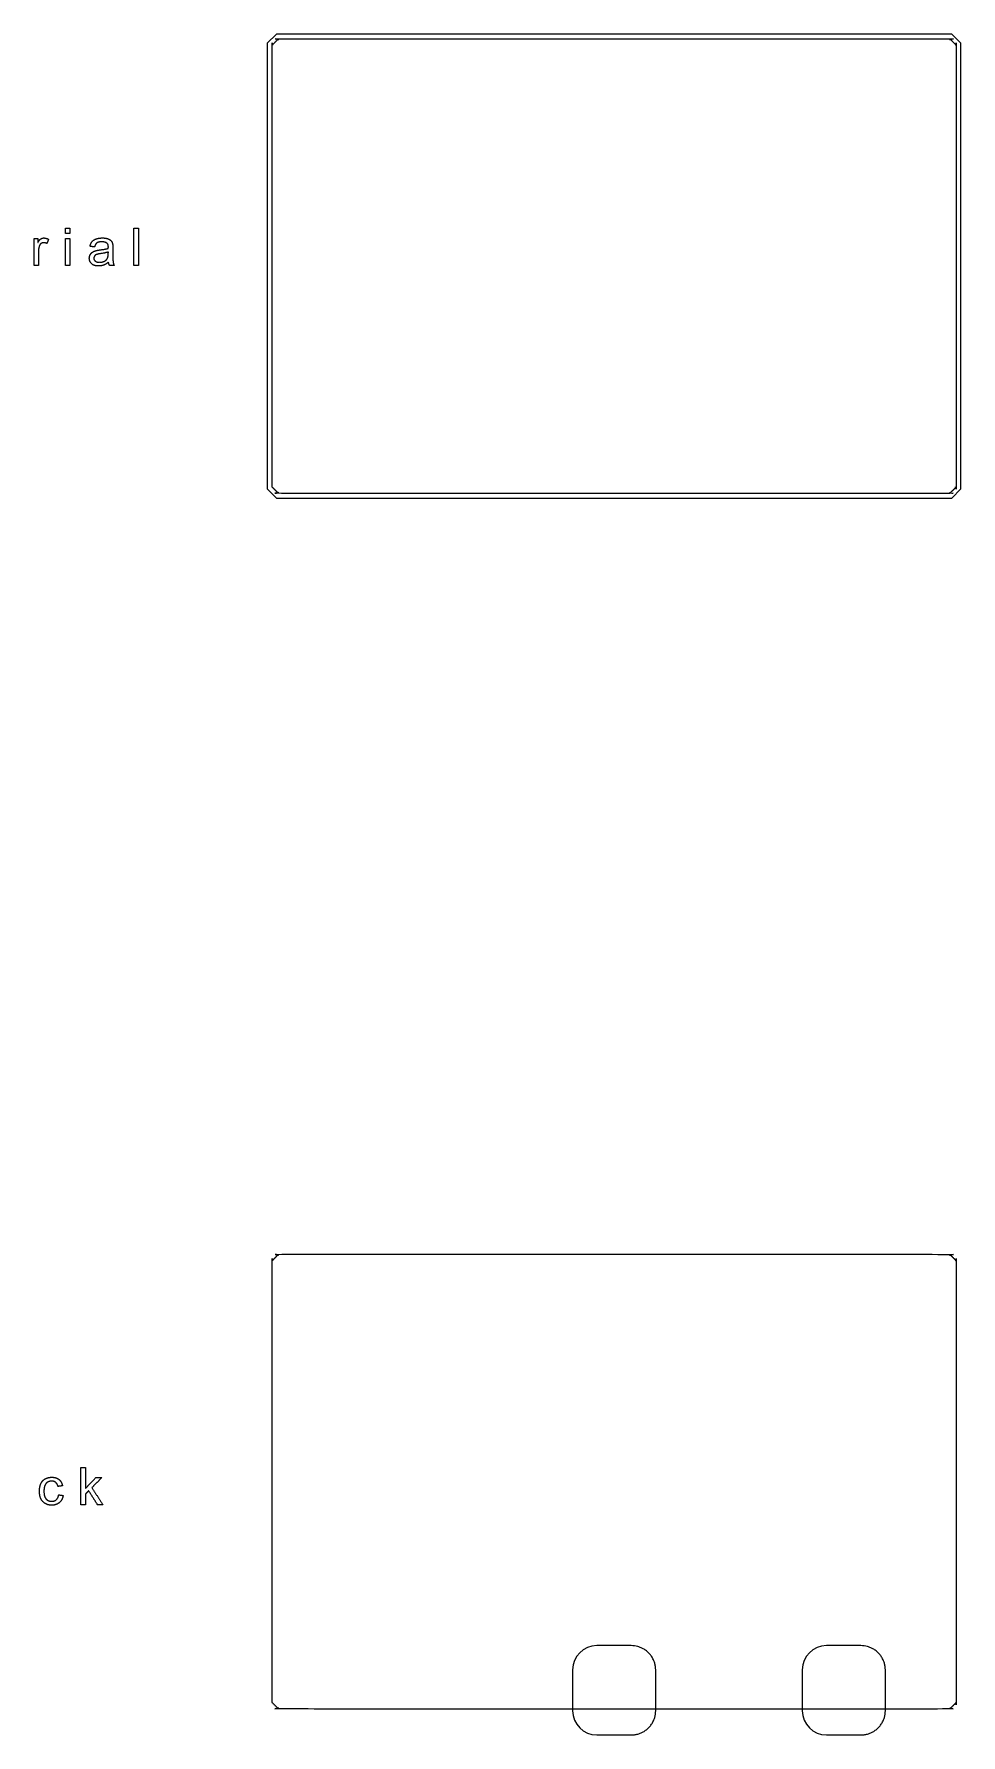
# Model space of a CAD drawing. Header units: millimetres. Extents: x -123 to 248, y -1 to 187.
# Drawn here: x -23.3 to 75.6, y -0.9 to 180.5 of the extents above; entities that cross this region are included whole.
import ezdxf

# ---------------------------------------------------------------- set-up
doc = ezdxf.new("R2010")
doc.units = ezdxf.units.MM
doc.header["$MEASUREMENT"] = 0
for name, color, linetype, true_color in [('Cutout - outside - 4mm bit', 18, 'Continuous', 0x000000), ('Descriptions', 18, 'Continuous', 0x000000), ('Pocket 0.5mm', 15, 'Continuous', 0xbf3f3f), ('V bit - on -1.2mm depth', 4, 'Continuous', 0x00ffff)]:
    doc.layers.add(name, color=color, linetype=linetype, true_color=true_color)

msp = doc.modelspace()

# ---------------------------------------------------------------- linework, layer by layer
at = {"layer": 'Cutout - outside - 4mm bit'}
for points in [[(2.05, 132.23), (2.4, 131.88), (2.75, 131.53), (38.55, 131.53), (74.35, 131.53), (74.7, 131.88), (75.05, 132.23), (75.05, 155.78), (75.05, 179.33), (74.7, 179.68), (74.35, 180.03), (38.55, 180.03), (2.75, 180.03), (2.4, 179.68), (2.05, 179.33), (2.05, 155.78), (2.05, 132.23)], [(2.05, 2.58), (2.4, 2.23), (2.75, 1.88), (38.55, 1.88), (74.35, 1.88), (74.7, 2.23), (75.05, 2.58), (75.05, 26.13), (75.05, 49.68), (74.7, 50.03), (74.35, 50.38), (38.55, 50.38), (2.75, 50.38), (2.4, 50.03), (2.05, 49.68), (2.05, 26.13), (2.05, 2.58)]]:
    msp.add_open_spline(points, degree=2, knots=[460.390417, 460.390417, 460.390417, 461.380366, 461.380366, 531.540366, 531.540366, 532.530316, 532.530316, 578.690316, 578.690316, 579.680265, 579.680265, 649.840265, 649.840265, 650.830215, 650.830215, 696.990215, 696.990215, 696.990215], dxfattribs=at)
at = {"layer": 'Descriptions'}
for points in [[(-19.99, 159.26), (-19.99, 159.54), (-19.99, 159.82)], [(-19.99, 159.82), (-19.75, 159.82), (-19.51, 159.82)], [(-19.51, 159.82), (-19.51, 159.54), (-19.51, 159.26)], [(-12.69, 155.84), (-12.69, 157.83), (-12.69, 159.82)], [(-12.69, 159.82), (-12.45, 159.82), (-12.21, 159.82)], [(-12.21, 159.82), (-12.21, 157.83), (-12.21, 155.84)], [(-23.34, 155.84), (-23.34, 157.29), (-23.34, 158.73)], [(-23.34, 158.73), (-23.14, 158.73), (-22.93, 158.73)], [(-22.93, 158.73), (-22.93, 158.5), (-22.93, 158.28)], [(-21.8, 158.64), (-21.88, 158.41), (-21.97, 158.19)], [(-19.51, 159.26), (-19.75, 159.26), (-19.99, 159.26)], [(-19.99, 155.84), (-19.99, 157.29), (-19.99, 158.73)], [(-19.99, 158.73), (-19.75, 158.73), (-19.51, 158.73)], [(-19.51, 158.73), (-19.51, 157.29), (-19.51, 155.84)], [(-16.88, 157.82), (-17.12, 157.85), (-17.36, 157.89)], [(-15.27, 155.84), (-15.36, 155.99), (-15.39, 156.2)], [(-22.86, 155.84), (-23.1, 155.84), (-23.34, 155.84)], [(-19.51, 155.84), (-19.75, 155.84), (-19.99, 155.84)], [(-14.79, 155.84), (-15.03, 155.84), (-15.27, 155.84)], [(-12.21, 155.84), (-12.45, 155.84), (-12.69, 155.84)], [(-18.34, 23.66), (-18.34, 25.65), (-18.34, 27.64)], [(-18.34, 27.64), (-18.1, 27.64), (-17.86, 27.64)], [(-17.86, 27.64), (-17.86, 26.52), (-17.86, 25.39)], [(-20.3, 25.69), (-20.54, 25.65), (-20.78, 25.62)], [(-17.86, 25.39), (-17.3, 25.97), (-16.73, 26.56)], [(-16.11, 26.56), (-16.64, 26.02), (-17.18, 25.49)], [(-17.18, 25.49), (-16.58, 24.58), (-15.99, 23.66)], [(-16.73, 26.56), (-16.42, 26.56), (-16.11, 26.56)], [(-20.71, 24.72), (-20.47, 24.69), (-20.23, 24.65)], [(-17.86, 23.66), (-18.1, 23.66), (-18.34, 23.66)], [(-17.51, 25.16), (-17.68, 24.98), (-17.86, 24.81)], [(-17.86, 24.81), (-17.86, 24.24), (-17.86, 23.66)], [(-16.56, 23.66), (-17.03, 24.41), (-17.51, 25.16)], [(-15.99, 23.66), (-16.27, 23.66), (-16.56, 23.66)]]:
    msp.add_open_spline(points, degree=2, dxfattribs=at)
for points, knots in [([(-22.93, 158.28), (-22.76, 158.58), (-22.62, 158.68), (-22.48, 158.78), (-22.3, 158.78), (-22.05, 158.78), (-21.8, 158.64)], [3, 3, 3, 4, 4, 5, 5, 6, 6, 6]), ([(-21.97, 158.19), (-22.14, 158.27), (-22.32, 158.27), (-22.48, 158.27), (-22.6, 158.18), (-22.72, 158.08), (-22.78, 157.91), (-22.86, 157.65), (-22.86, 157.34), (-22.86, 156.59), (-22.86, 155.84)], [7, 7, 7, 8, 8, 9, 9, 10, 10, 11, 11, 12, 12, 12]), ([(-17.36, 157.89), (-17.3, 158.2), (-17.15, 158.39), (-17, 158.58), (-16.71, 158.68), (-16.43, 158.78), (-16.05, 158.78), (-15.68, 158.78), (-15.45, 158.69), (-15.22, 158.61), (-15.11, 158.47), (-15, 158.34), (-14.96, 158.14)], [15, 15, 15, 16, 16, 17, 17, 18, 18, 19, 19, 20, 20, 21, 21, 21]), ([(-15.42, 157.67), (-15.41, 157.77), (-15.41, 157.8), (-15.41, 158.09), (-15.55, 158.21), (-15.74, 158.37), (-16.12, 158.37), (-16.47, 158.37), (-16.64, 158.25), (-16.8, 158.13), (-16.88, 157.82)], [9, 9, 9, 10, 10, 11, 11, 12, 12, 13, 13, 14, 14, 14]), ([(-14.96, 158.14), (-14.93, 158.01), (-14.93, 157.69), (-14.93, 157.37), (-14.93, 157.05), (-14.93, 156.38), (-14.9, 156.2), (-14.87, 156.01), (-14.79, 155.84)], [21, 21, 21, 22, 22, 23, 23, 24, 24, 25, 25, 25]), ([(-15.39, 156.2), (-15.66, 155.98), (-15.91, 155.88), (-16.16, 155.79), (-16.45, 155.79), (-16.92, 155.79), (-17.18, 156.02), (-17.44, 156.25), (-17.44, 156.61), (-17.44, 156.82), (-17.34, 156.99), (-17.24, 157.17), (-17.09, 157.27), (-16.93, 157.38), (-16.73, 157.43), (-16.59, 157.47), (-16.29, 157.51), (-15.7, 157.58), (-15.42, 157.67)], [0, 0, 0, 1, 1, 2, 2, 3, 3, 4, 4, 5, 5, 6, 6, 7, 7, 8, 8, 9, 9, 9]), ([(-15.41, 157.29), (-15.41, 157.2), (-15.42, 157.11), (-15.42, 156.79), (-15.5, 156.63), (-15.6, 156.42), (-15.83, 156.3), (-16.06, 156.18), (-16.35, 156.18), (-16.65, 156.18), (-16.8, 156.31), (-16.96, 156.43), (-16.96, 156.63), (-16.96, 156.75), (-16.88, 156.85), (-16.81, 156.96), (-16.68, 157.01), (-16.55, 157.06), (-16.24, 157.11), (-15.69, 157.18), (-15.41, 157.29)], [-10, -10, -10, -9, -9, -8, -8, -7, -7, -6, -6, -5, -5, -4, -4, -3, -3, -2, -2, -1, -1, 0, 0, 0]), ([(-20.23, 24.65), (-20.31, 24.17), (-20.64, 23.89), (-20.96, 23.62), (-21.44, 23.62), (-22.04, 23.62), (-22.4, 24), (-22.76, 24.38), (-22.76, 25.1), (-22.76, 25.56), (-22.61, 25.91), (-22.45, 26.26), (-22.14, 26.43), (-21.82, 26.6), (-21.45, 26.6), (-20.98, 26.6), (-20.68, 26.37), (-20.39, 26.13), (-20.3, 25.69)], [1, 1, 1, 2, 2, 3, 3, 4, 4, 5, 5, 6, 6, 7, 7, 8, 8, 9, 9, 10, 10, 10]), ([(-20.78, 25.62), (-20.85, 25.9), (-21.03, 26.05), (-21.2, 26.19), (-21.44, 26.19), (-21.82, 26.19), (-22.05, 25.94), (-22.28, 25.68), (-22.28, 25.11), (-22.28, 24.54), (-22.05, 24.28), (-21.82, 24.03), (-21.46, 24.03), (-21.16, 24.03), (-20.96, 24.2), (-20.77, 24.37), (-20.71, 24.72)], [11, 11, 11, 12, 12, 13, 13, 14, 14, 15, 15, 16, 16, 17, 17, 18, 18, 19, 19, 19])]:
    msp.add_open_spline(points, degree=2, knots=knots, dxfattribs=at)
at = {"layer": 'Pocket 0.5mm'}
for p, q in [((40.35, 8.64), (36.7, 8.64)), ((64.85, 8.64), (61.2, 8.64)), ((34.12, 6.06), (34.12, 1.69)), ((42.98, 1.69), (42.98, 6.06)), ((58.62, 6.06), (58.62, 1.69)), ((67.48, 1.69), (67.48, 6.06)), ((36.7, -0.89), (40.35, -0.89)), ((61.2, -0.89), (64.85, -0.89))]:
    msp.add_line(p, q, dxfattribs=at)
for centre, start, end in [((36.7, 6.06), 90, 180), ((61.2, 6.06), 90, 180), ((36.7, 1.69), 180, 270), ((61.2, 1.69), 180, 270)]:
    msp.add_arc(centre, 2.58, start, end, dxfattribs=at)
for points, knots in [([(42.98, 6.06), (42.98, 6.18), (42.96, 6.42), (42.88, 6.82), (42.72, 7.22), (42.48, 7.59), (42.22, 7.89), (41.91, 8.15), (41.53, 8.38), (41.01, 8.58), (40.59, 8.64), (40.35, 8.64)], [8.645614, 8.645614, 8.645614, 8.645614, 8.998012, 9.367057, 9.881162, 10.278926, 10.682313, 11.086582, 11.486867, 12.006281, 12.737512, 12.737512, 12.737512, 12.737512]), ([(67.48, 6.06), (67.48, 6.18), (67.46, 6.42), (67.38, 6.82), (67.22, 7.22), (66.98, 7.59), (66.72, 7.89), (66.41, 8.15), (66.03, 8.38), (65.51, 8.58), (65.09, 8.64), (64.85, 8.64)], [8.645614, 8.645614, 8.645614, 8.645614, 8.998012, 9.367057, 9.881162, 10.278926, 10.682313, 11.086582, 11.486867, 12.006281, 12.737512, 12.737512, 12.737512, 12.737512]), ([(40.35, -0.89), (40.47, -0.89), (40.71, -0.87), (41.12, -0.79), (41.53, -0.63), (41.91, -0.4), (42.22, -0.14), (42.48, 0.16), (42.72, 0.53), (42.92, 1.04), (42.98, 1.45), (42.98, 1.69)], [4.417053, 4.417053, 4.417053, 4.417053, 4.774426, 5.148284, 5.667697, 6.067983, 6.472252, 6.875639, 7.273403, 7.787509, 8.508951, 8.508951, 8.508951, 8.508951]), ([(64.85, -0.89), (64.97, -0.89), (65.21, -0.87), (65.62, -0.79), (66.03, -0.63), (66.41, -0.4), (66.72, -0.14), (66.98, 0.16), (67.22, 0.53), (67.42, 1.04), (67.48, 1.45), (67.48, 1.69)], [4.417053, 4.417053, 4.417053, 4.417053, 4.774426, 5.148284, 5.667697, 6.067983, 6.472252, 6.875639, 7.273403, 7.787509, 8.508951, 8.508951, 8.508951, 8.508951])]:
    msp.add_open_spline(points, degree=3, knots=knots, dxfattribs=at)
at = {"layer": 'V bit - on -1.2mm depth'}
for p, q in [((2.54, 180.53), (1.55, 179.54)), ((74.56, 180.53), (2.54, 180.53)), ((75.55, 179.54), (74.56, 180.53)), ((1.55, 179.54), (1.55, 132.02)), ((1.55, 132.02), (2.54, 131.03)), ((74.56, 131.03), (75.55, 132.02))]:
    msp.add_line(p, q, dxfattribs=at)
for points in [[(75.55, 132.02), (75.55, 155.78), (75.55, 179.54)], [(2.54, 131.03), (38.55, 131.03), (74.56, 131.03)]]:
    msp.add_open_spline(points, degree=2, dxfattribs=at)

doc.saveas('drawing.dxf')
